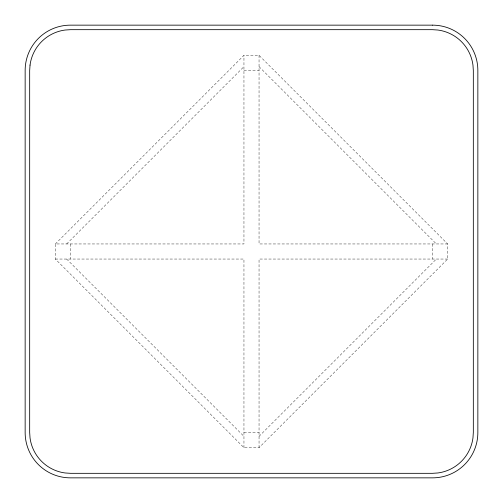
<?xml version="1.0" encoding="UTF-8"?>
<svg xmlns="http://www.w3.org/2000/svg" width="503" height="503" viewBox="0 0 503 503"><rect width="100%" height="100%" fill="white"/><g stroke="black" fill="none" stroke-linecap="round" stroke-linejoin="round"><path stroke-width="0.38" stroke-dasharray="2.52 1.89" d="M55.33 243.955L243.955 55.33L259.045 55.33L447.67 243.955L447.67 259.045L259.045 447.67L243.955 447.67L55.33 259.045L55.33 243.955L243.955 243.955L243.955 55.33M66.648 243.955L243.955 66.648M259.045 436.353L436.353 259.045M243.955 70.42L259.045 70.42M447.67 243.955L259.045 243.955L259.045 55.33M55.33 259.045L243.955 259.045L243.955 447.67M447.67 259.045L259.045 259.045L259.045 447.67M243.955 432.58L259.045 432.58M259.045 66.648L436.353 243.955M66.648 259.045L243.955 436.353M432.58 243.955L432.58 259.045M70.42 243.955L70.42 259.045"/><path stroke-width="0.75" d="M30.035 65.101L29.677 70.571L29.677 432.429L30.035 437.899A40.73 40.73 0 0 0 65.101 472.965L70.571 473.323L432.429 473.323L437.899 472.965A40.73 40.73 0 0 0 472.965 437.899L473.323 432.429L473.323 70.571L472.965 65.101A40.73 40.73 0 0 0 437.899 30.035L432.429 29.677L70.571 29.677L65.101 30.035A40.73 40.73 0 0 0 30.035 65.101M432.58 25.15L70.42 25.15A45.27 45.27 0 0 0 25.15 70.42L25.15 432.58A45.27 45.27 0 0 0 70.42 477.85L432.58 477.85A45.27 45.27 0 0 0 477.85 432.58L477.85 70.42A45.27 45.27 0 0 0 432.58 25.15"/></g></svg>
